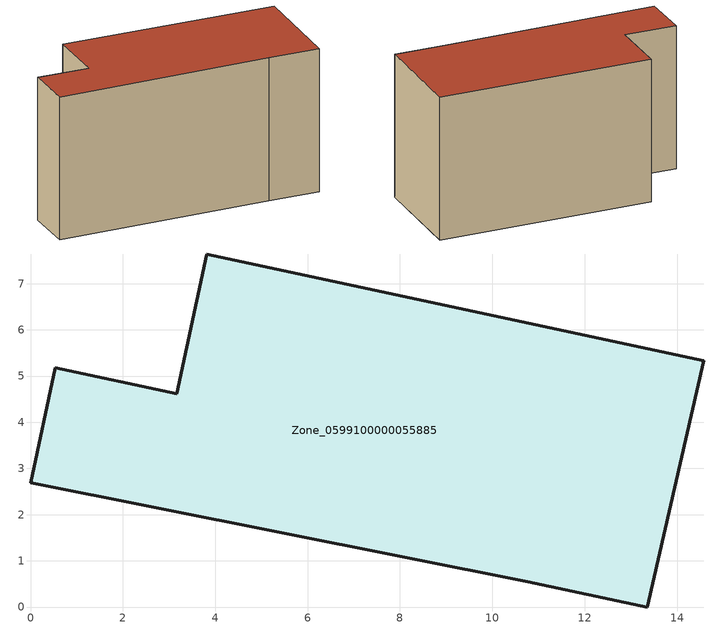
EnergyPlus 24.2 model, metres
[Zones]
Zone_0599100000055885
 floor ground (C_G): 10.77,0.55 0,2.69 0.53,5.18 3.16,4.61 3.82,7.64 14.58,5.33 13.35,0 z0
 wall outside (C_F): 3.16,4.61 0.53,5.18 0,2.69 10.77,0.55 13.35,0 14.58,5.33 3.82,7.64 3.16,4.61 z0:7.44
 roof outside (C_R): 14.58,5.33 3.82,7.64 3.16,4.61 0.53,5.18 0,2.69 10.77,0.55 13.35,0 z7.44
[BUILDING]
Pand.0599100000055885: North Axis=0; Terrain=City; Loads Convergence Tolerance Value=0.04; Temperature Convergence Tolerance Value=0.4; Solar Distribution=FullExterior; Maximum Number of Warmup Days=25; Minimum Number of Warmup Days=1
[Site:Location]
Rotterdam.The.Hague.AP_ZH_NLD Design_Conditions: Latitude=51.96; Longitude=4.45; Time Zone=1; Elevation=-4.5
[SITE:GROUNDTEMPERATURE:BUILDINGSURFACE]
18, 18, 18, 18, 18, 18, 18, 18, 18, 18, 18, 18
[MATERIAL] Thermal Absorptance=0.9; Solar Absorptance=0.7; Visible Absorptance=0.7
Name | Roughness | Thickness | Conductivity | Density | Specific Heat
G.TC.1975-1991 | MediumSmooth | 0.15 | 0.288461 | 540 | 1210
F.TC.1975-1991 | Rough | 0.3 | 0.230769 | 1920 | 840
R.TC.1975-1991 | MediumRough | 0.2 | 0.153846 | 1500 | 1000
[CONSTRUCTION]
C_G: G.TC.1975-1991
C_F: F.TC.1975-1991
C_R: R.TC.1975-1991
[ZONE]
Zone_0599100000055885: Type=1; Multiplier=1; Ceiling Height=Autocalculate; Volume=Autocalculate; Floor Area=autocalculate; Part of Total Floor Area=Yes
[ZONEINFILTRATION:DESIGNFLOWRATE]
Infil_Zone_0599100000055885: Zone or ZoneList or Space or SpaceList=Zone_0599100000055885; Schedule=AlwaysOn; Design Flow Rate Calculation Method=Flow/Area; Flow Rate per Floor Area=0.003; Constant Term Coefficient=1; Temperature Term Coefficient=0; Velocity Term Coefficient=0; Velocity Squared Term Coefficient=0
[HVACTEMPLATE:ZONE:IDEALLOADSAIRSYSTEM]
Zone_0599100000055885: Maximum Heating Supply Air Temperature=50; Minimum Cooling Supply Air Temperature=13; Maximum Heating Supply Air Humidity Ratio=0.0156; Minimum Cooling Supply Air Humidity Ratio=0.0077; Heating Limit=NoLimit; Cooling Limit=NoLimit; Dehumidification Control Type=ConstantSensibleHeatRatio; Cooling Sensible Heat Ratio=0.7; Dehumidification Setpoint=60; Humidification Control Type=None; Humidification Setpoint=30; Outdoor Air Method=None; Outdoor Air Flow Rate per Person=0.00944; Outdoor Air Flow Rate per Zone Floor Area=0; Outdoor Air Flow Rate per Zone=0; Demand Controlled Ventilation Type=None; Outdoor Air Economizer Type=NoEconomizer; Heat Recovery Type=None; Sensible Heat Recovery Effectiveness=0.7; Latent Heat Recovery Effectiveness=0.65
[ZONECONTROL:THERMOSTAT]
ThermostatControl_Zone_0599100000055885: Zone or ZoneList=Zone_0599100000055885; Control Type Schedule=DualSetpointControlType; Control 1=Thermostat_Zone_0599100000055885; Temperature Difference Between Cutout And Setpoint=0
[THERMOSTATSETPOINT:DUALSETPOINT]
Thermostat_Zone_0599100000055885: Heating Setpoint Temperature Schedule=HeatingSetpoint_Zone_0599100000055885; Cooling Setpoint Temperature Schedule=CoolingSetpoint_Zone_0599100000055885
[SCHEDULE:COMPACT]
HeatingSetpoint_Zone_0599100000055885: Through: 12/31, For: AllDays, Until: 24:00, 21
CoolingSetpoint_Zone_0599100000055885: Through: 12/31, For: AllDays, Until: 24:00, 24
DualSetpointControlType: Through: 12/31, For: AllDays, Until: 24:00, 4
AlwaysOn: Through: 12/31, For: AllDays, Until: 24:00, 1
